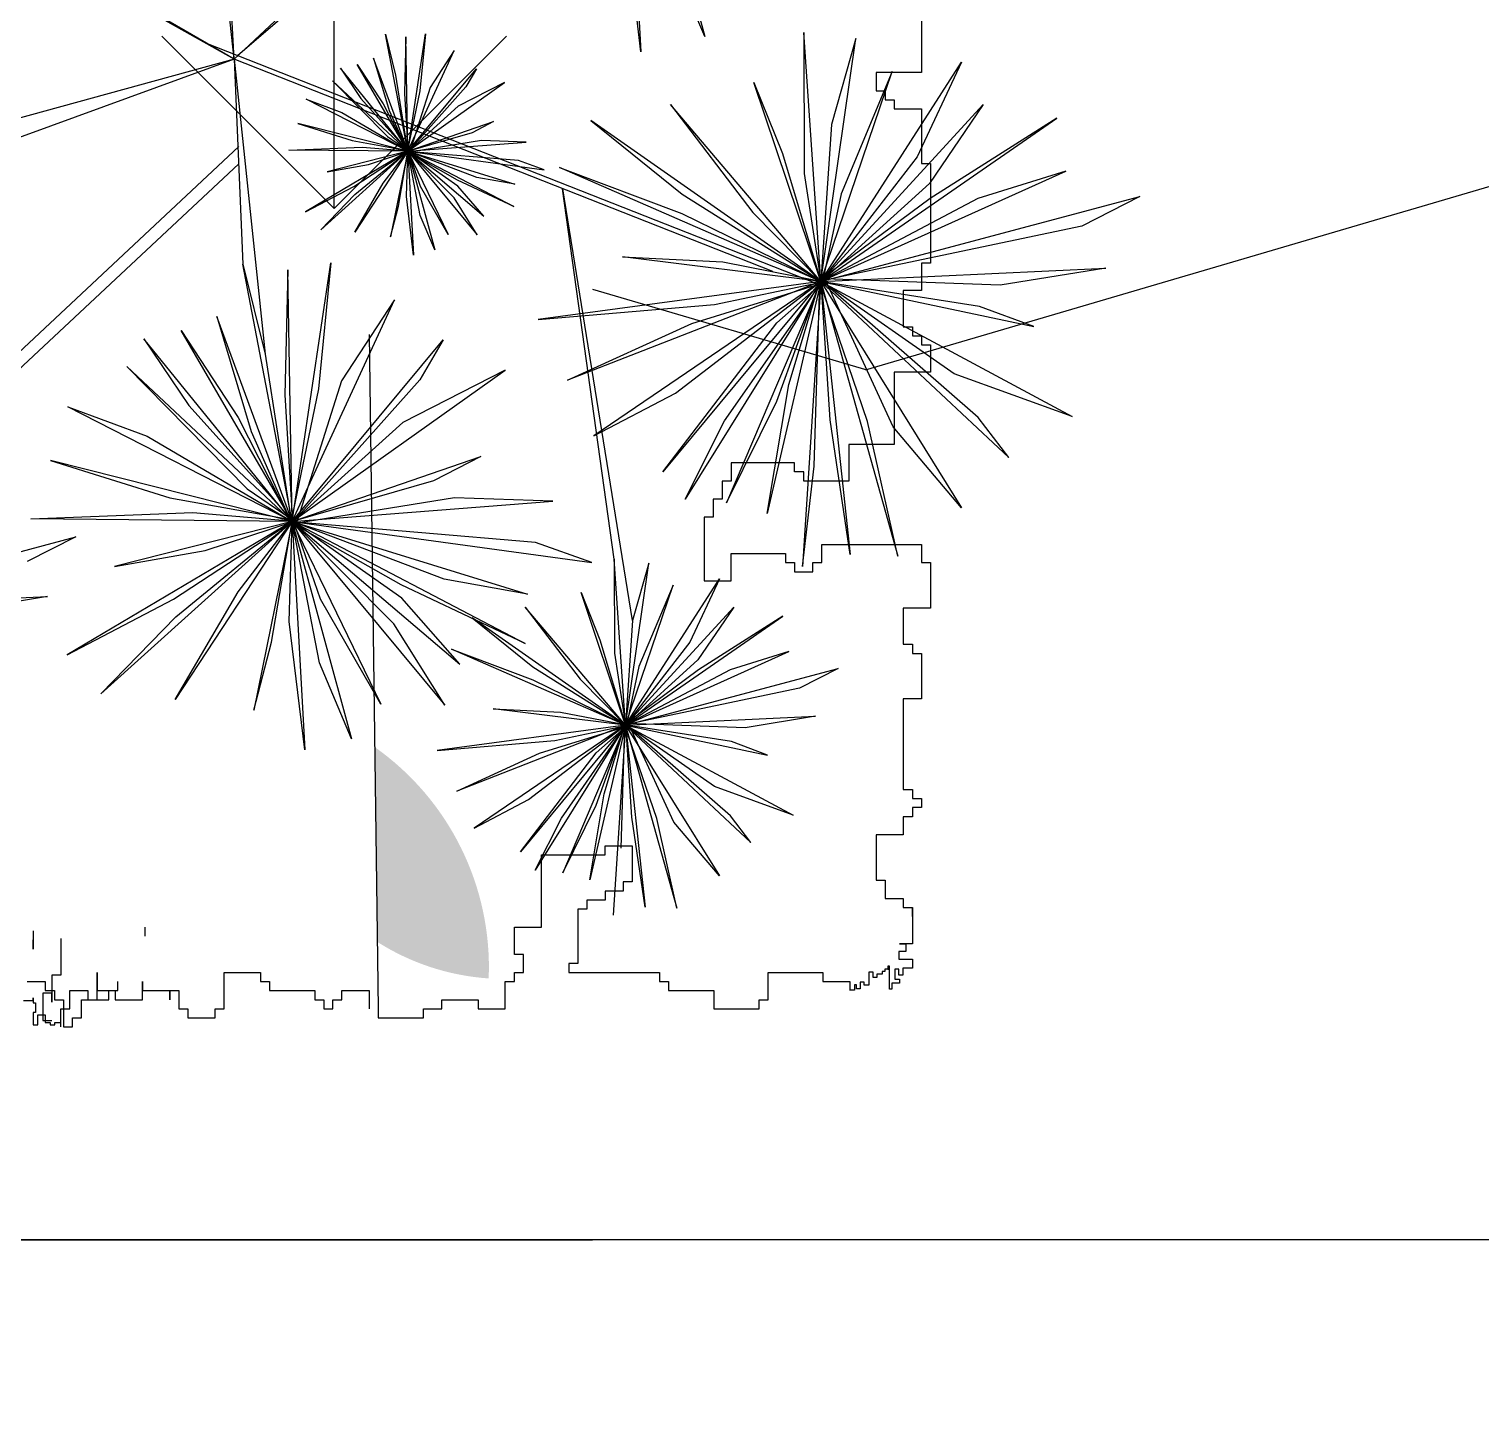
# Model space of a CAD drawing. Header units: inches. Extents: x 1559 to 2285, y -669 to 464.
# Drawn here: x 1864.03 to 1875.2, y 84.37 to 94.95 of the extents above; entities that cross this region are included whole.
import ezdxf

# ---------------------------------------------------------------- set-up
doc = ezdxf.new("R2010")
doc.units = ezdxf.units.IN
doc.header["$MEASUREMENT"] = 0

msp = doc.modelspace()

# ---------------------------------------------------------------- hatches: boundary and pattern name
at = {"true_color": 0x000000}
h = msp.add_hatch(dxfattribs=at)
h.set_pattern_fill('ANGLE', color=18, scale=150)
h.set_pattern_definition([(0, (-1655.024, -1843.915), (0, 41.25), [30, -11.25]), (90, (-1655.024, -1843.915), (-41.25, 3e-15), [30, -11.25])])
h.paths.add_polyline_path([(1933.363, -160.37), (2052.363, -160.37), (2052.363, -154.37), (1968.363, -154.37), (1968.363, -103.378), (1962.363, -103.378), (1962.363, -154.37), (1939.363, -154.37), (1939.363, -103.378), (1968.363, -103.378), (1968.363, -100.378), (1969.238, -100.378, 0.389983), (1933.363, -67.378), (1933.363, 63.63), (1927.363, 63.63), (1927.363, 8.63, -0.385643), (1866.659, 63.63), (1860.363, 63.63), (1860.363, 37.63), (1860.363, -32.37), (1718.363, -32.37), (1718.363, -52.298), (1680.363, -52.298), (1680.363, -85.37), (1678.363, -85.37), (1678.363, -149.37), (1680.363, -149.37), (1680.363, -221.801, -0.372825), (1716.363, -263.37), (1680.363, -263.37), (1680.363, -265.37), (1830.363, -265.37, 0.393426), (1869.363, -307.263), (1869.363, -265.37), (1881.363, -265.37), (1881.363, -307.263, 0.393426), (1920.363, -265.37), (1933.363, -265.37), (2052.363, -265.37), (2052.363, -262.37), (2022.363, -262.37, -0.365977), (2052.363, -226.873), (2052.363, -224.977), (2029.418, -224.977), (2029.418, -181.413), (1933.363, -181.413)])
h.paths.add_polyline_path([(1833.633, -234.037), (1826.669, -234.037), (1826.669, -262.072, -0.414224), (1824.938, -263.804), (1819.744, -263.804, -0.414203), (1818.013, -262.073), (1818.013, -262.073, -0.414214), (1816.282, -263.804), (1789.448, -263.804, -0.414212), (1787.717, -262.073, -0.414215), (1785.986, -263.804), (1759.152, -263.804, -0.414214), (1757.421, -262.073, -0.414214), (1755.69, -263.804), (1728.856, -263.804, -0.414214), (1727.125, -262.073), (1727.125, -262.073, -0.414214), (1725.394, -263.804), (1720.2, -263.804, -0.414214), (1718.469, -262.073), (1718.469, -234.037), (1712.249, -234.037), (1712.249, -216.304), (1683.047, -216.304, -0.414207), (1681.705, -214.962), (1681.705, -210.936, -0.41422), (1683.047, -209.594, -0.414207), (1681.705, -208.252), (1681.705, -186.191, -0.41422), (1683.047, -184.849, -0.414207), (1681.705, -183.506), (1681.705, -161.446, -0.414209), (1683.047, -160.104), (1683.047, -160.104, -0.414207), (1681.705, -158.761), (1681.705, -154.735, -0.41422), (1683.047, -153.393), (1712.249, -153.393), (1712.249, -144.027), (1833.633, -144.027)], flags=16)
h.paths.add_polyline_path([(1899.249, -134.659, -0.41422), (1900.591, -133.317), (1900.591, -133.317, -0.4142), (1899.249, -131.975), (1899.249, -109.914, -0.41422), (1900.591, -108.572), (1901.933, -108.572, -0.414214), (1900.591, -107.23), (1900.591, -103.204, -0.414214), (1901.933, -101.861), (1931.46, -101.861, -0.414207), (1932.802, -103.203), (1932.802, -107.23, -0.41422), (1931.46, -108.572, -0.414207), (1932.802, -109.914), (1932.802, -131.975, -0.41422), (1931.46, -133.317, -0.414207), (1932.802, -134.659), (1932.802, -156.72, -0.414209), (1931.46, -158.062), (1931.46, -158.062, -0.414207), (1932.802, -159.404), (1932.802, -163.43, -0.41422), (1931.46, -164.773), (1901.933, -164.773, -0.414214), (1900.591, -163.43), (1900.591, -159.404, -0.414214), (1901.933, -158.062), (1900.591, -158.062, -0.414218), (1899.249, -156.72)], flags=16)
h.paths.add_polyline_path([(1809.977, -167.683), (1809.977, -210.381), (1735.904, -210.381), (1735.904, -167.683)], flags=0)
h.paths.add_polyline_path([(1801.375, -176.285), (1801.375, -201.779), (1744.506, -201.779), (1744.506, -176.285)], flags=0)
h.paths.add_polyline_path([(1810.147, -125.419), (1805.978, -125.419), (1805.978, -126.253), (1795.557, -126.253), (1795.557, -125.419), (1791.389, -125.419), (1791.389, -122.918), (1795.557, -122.918), (1795.557, -121.251), (1791.389, -121.251), (1791.389, -102.493), (1786.479, -102.493), (1786.479, -121.251), (1782.31, -121.251), (1782.31, -122.918), (1786.479, -122.918), (1786.479, -125.419), (1782.31, -125.419), (1782.31, -126.253), (1771.889, -126.253), (1771.889, -125.419), (1767.629, -125.419), (1767.626, -122.918), (1771.889, -122.918), (1771.889, -121.251), (1767.626, -121.251), (1767.629, -102.493), (1762.373, -102.493), (1762.373, -121.251), (1758.205, -121.251), (1758.205, -122.918), (1762.373, -122.918), (1762.373, -125.419), (1758.205, -125.419), (1758.205, -126.253), (1747.784, -126.253), (1747.784, -125.419), (1743.615, -125.419), (1743.615, -122.918), (1747.784, -122.918), (1747.784, -121.251), (1743.615, -121.251), (1743.615, -102.493), (1740.027, -102.493), (1740.027, -93.114), (1721.269, -93.114), (1721.269, -88.945), (1719.602, -88.945), (1719.602, -93.114), (1717.101, -93.114), (1717.101, -88.945), (1716.267, -88.945), (1716.267, -78.524), (1717.101, -78.524), (1717.101, -74.356), (1719.602, -74.356), (1719.602, -78.524), (1721.269, -78.524), (1721.269, -74.356), (1740.027, -74.356), (1740.027, -64.977), (1743.615, -64.977), (1743.615, -46.219), (1747.784, -46.219), (1747.784, -44.551), (1743.615, -44.551), (1743.615, -42.05), (1747.784, -42.05), (1747.784, -41.217), (1758.205, -41.217), (1758.205, -42.05), (1762.373, -42.05), (1762.373, -44.551), (1758.205, -44.551), (1758.205, -46.219), (1762.373, -46.219), (1762.373, -64.977), (1767.626, -64.977), (1767.629, -46.219), (1771.889, -46.219), (1771.889, -44.551), (1767.626, -44.551), (1767.629, -42.05), (1771.889, -42.05), (1771.889, -41.217), (1782.31, -41.217), (1782.31, -42.05), (1786.479, -42.05), (1786.479, -44.551), (1782.31, -44.551), (1782.31, -46.219), (1786.479, -46.219), (1786.479, -64.977), (1791.389, -64.977), (1791.389, -46.219), (1795.557, -46.219), (1795.557, -44.551), (1791.389, -44.551), (1791.389, -42.05), (1795.557, -42.05), (1795.557, -41.217), (1805.978, -41.217), (1805.978, -42.05), (1810.147, -42.05), (1810.147, -44.551), (1805.978, -44.551), (1805.978, -46.219), (1810.147, -46.219), (1810.147, -64.977), (1815.059, -64.977), (1815.059, -74.356), (1833.817, -74.356), (1833.817, -78.524), (1835.484, -78.524), (1835.484, -74.356), (1837.985, -74.356), (1837.985, -78.524), (1838.819, -78.524), (1838.819, -88.945), (1837.985, -88.945), (1837.985, -93.114), (1835.484, -93.114), (1835.484, -88.945), (1833.817, -88.945), (1833.817, -93.114), (1815.059, -93.114), (1815.059, -102.493), (1810.147, -102.493), (1810.147, -121.251), (1805.978, -121.251), (1805.978, -122.918), (1810.147, -122.918)], flags=16)
h.paths.add_polyline_path([(1793.761, -183.899), (1793.761, -194.165), (1752.121, -194.165), (1752.121, -183.899)], flags=0)
h.paths.add_polyline_path([(1785.986, -220.524), (1759.152, -220.524, 0.414214), (1757.421, -222.255), (1757.421, -253.994, -0.414207), (1759.152, -252.262), (1785.986, -252.262, -0.41422), (1787.717, -253.994), (1787.717, -222.255, 0.414214)], flags=0)
h.paths.add_polyline_path([(1924.638, -250.438), (1944.12, -250.438), (1944.12, -264.099), (1924.638, -264.099)], flags=16)
h.paths.add_polyline_path([(1937.789, -256.722, -1), (1929.669, -256.722, -1)], flags=0)
h.paths.add_polyline_path([(1949.822, -238.007), (1978.915, -238.007), (1978.915, -264.44), (1949.822, -264.44)], flags=16)
h.paths.add_polyline_path([(1980.508, -242.243), (2017.354, -242.243), (2017.354, -264.44), (1980.508, -264.44)], flags=16)
h.paths.add_polyline_path([(1982.508, -244.243), (2015.354, -244.243), (2015.354, -262.44), (1982.508, -262.44)], flags=0)
h.paths.add_polyline_path([(1715.258, -186.191), (1715.258, -208.251, -0.41422), (1713.916, -209.594), (1688.416, -209.594), (1688.416, -184.849), (1713.916, -184.849, -0.414207)], flags=0)
h.paths.add_polyline_path([(2100.363, 63.63), (1997.363, 63.63), (1997.363, 65.63), (1946.363, 65.63), (1946.363, 63.63), (1939.363, 63.63), (1939.363, 60.423), (1960.845, 60.423), (1960.845, -61.839), (1939.363, -61.839), (1939.363, -67.882, -0.342502), (1969.238, -100.378), (1971.363, -100.378), (1971.363, -130.228, 0.356761), (1998.213, -103.37), (2058.363, -103.37), (2059.363, -103.37), (2059.363, -105.37), (2079.353, -105.37), (2099.363, -105.37), (2099.363, -103.37), (2100.363, -103.37), (2100.363, -93.707), (2073.27, -93.704), (2073.273, -66.056), (2064.857, -66.055), (2064.857, -79.93), (1970.779, -79.93), (1970.779, 21.404), (2064.857, 21.404), (2064.857, 8.594), (2073.282, 8.593), (2073.285, 36.241), (2100.363, 36.238)])
h.paths.add_polyline_path([(2093.766, 48.209, -1), (2079.505, 48.209, -1)], flags=16)
h.paths.add_polyline_path([(2100.363, -109.37), (2099.363, -109.37), (2099.363, -107.37), (2099.159, -107.37), (2059.363, -107.37), (2059.363, -109.37), (2058.363, -109.37), (2058.363, -115.37), (2056.363, -115.37), (2056.363, -148.37), (2058.363, -148.37), (2058.363, -226.37, 0.414214), (2022.363, -262.37), (2052.363, -262.37), (2058.363, -262.37), (2058.363, -265.37), (2059.363, -265.37), (2059.363, -267.37), (2099.363, -267.37), (2099.363, -265.37), (2100.363, -265.37)])
h.paths.add_polyline_path([(1872.363, -307.37, -0.414214), (1830.363, -265.37), (1830.363, -271.37), (1825.48, -271.37), (1825.48, -296.181), (1800.298, -296.181), (1800.298, -308.828), (1816.15, -308.828), (1816.15, -413.18), (1702.22, -413.18), (1702.22, -308.828), (1716.608, -308.828), (1716.608, -296.181), (1691.465, -296.181), (1691.465, -271.37), (1680.363, -271.37), (1680.363, -331.37), (1678.363, -331.37), (1678.363, -395.37), (1680.363, -395.37), (1680.363, -481.37), (1686.363, -481.37), (1686.363, -457.117), (1746.166, -457.117), (1746.166, -481.37), (1799.363, -481.37), (1799.363, -490.37), (1756.331, -490.37, 0.401277), (1799.363, -529.354), (1799.363, -567.37), (1801.363, -567.37), (1801.363, -569.37), (1834.363, -569.37), (1834.363, -567.37), (1836.363, -567.37), (1836.363, -481.37), (1836.387, -481.276), (1836.387, -343.639), (1872.363, -343.639)])
h.paths.add_polyline_path([(1779.114, -459.373), (1774.35, -475.802, -0.571429), (1749.881, -468.706), (1754.646, -452.277, -0.8), (1757.267, -453.038, -0.414214), (1758.62, -452.293), (1775.748, -457.26, -0.414221), (1776.493, -458.613, -0.8)], flags=16)
h.paths.add_polyline_path([(1771.947, -474.287, -0.533032), (1752.722, -468.712), (1753.259, -466.859, 0.533032), (1772.484, -472.434)], flags=0)
h.paths.add_polyline_path([(1793.469, -469.209, -1), (1781.673, -469.209, -1)], flags=16)
h.paths.add_polyline_path([(1789.919, -469.209, -1), (1785.223, -469.209, -1)], flags=0)
h.paths.add_polyline_path([(2100.363, -271.37), (2099.363, -271.37), (2099.363, -269.37), (2059.363, -269.37), (2059.363, -271.37), (2061.409, -271.37), (2061.409, -309.822), (1983.961, -309.822), (1983.961, -288.959), (1920.363, -288.959), (1920.363, -271.37), (1920.363, -270.37), (1920.064, -270.37, -0.359366), (1881.363, -307.263, -0.017874), (1878.363, -307.37), (1878.363, -312.774), (1900.909, -312.774), (1900.909, -343.639), (1914.338, -343.639), (1914.338, -481.37), (1914.363, -481.37), (1914.363, -567.37), (1916.363, -567.37), (1916.363, -569.37), (1943.363, -569.37), (1943.363, -567.37), (1945.363, -567.37), (1945.363, -550.37), (1945.363, -529.354, 0.401277), (1988.394, -490.37), (1945.363, -490.37), (1945.363, -481.37), (2100.363, -481.37)])
h.paths.add_polyline_path([(1946.05, -335.658), (2053.938, -335.658), (2053.938, -349.85), (2068.233, -349.85), (2068.233, -319.217), (2098.866, -319.217), (2098.866, -349.85), (2098.866, -441.75), (2098.866, -472.384), (2068.233, -472.384), (2068.233, -441.75), (2053.938, -441.75), (2053.938, -456.826), (1946.05, -456.826)], flags=16)
h.paths.add_polyline_path([(1949.05, -338.658), (2050.938, -338.658), (2050.938, -351.076), (2097.641, -351.076), (2097.641, -440.525), (2050.938, -440.525), (2050.938, -453.826), (1949.05, -453.826)], flags=0)
h.paths.add_polyline_path([(1977.559, -361.917), (2063.292, -361.917), (2063.292, -368.35), (1998.356, -368.35), (1998.356, -437.414, 0.08671), (2005.949, -440.43, -0.223855), (1977.87, -424.586), (1987.295, -420.601, 0.127777), (1991.923, -431.602), (1991.923, -368.35), (1977.559, -368.35)], flags=0)
h.paths.add_polyline_path([(1996.212, -364.061), (1996.212, -366.205), (1994.067, -366.205), (1994.067, -364.061)], flags=0)
edge = h.paths.add_edge_path(flags=0)
edge.add_ellipse((2084.225, -335.682), major_axis=(-8.275, 0), ratio=0.975448, start_angle=270, end_angle=360, ccw=False)
edge.add_ellipse((2084.225, -335.682), major_axis=(-8.275, 0), ratio=0.975448, start_angle=180, end_angle=270, ccw=False)
edge.add_ellipse((2084.225, -335.682), major_axis=(-8.275, 0), ratio=0.975448, start_angle=90, end_angle=180, ccw=False)
edge.add_ellipse((2084.225, -335.682), major_axis=(-8.275, 0), ratio=0.975448, start_angle=0, end_angle=90, ccw=False)
h.paths.add_polyline_path([(2074.02, -292.258, -1), (2094.122, -292.258, -1)], flags=16)
h.paths.add_polyline_path([(2082.458, -361.703), (2091.142, -361.703, -0.414214), (2096.044, -366.605), (2096.044, -386.043, -0.414214), (2091.142, -390.944), (2082.458, -390.944, -0.414214), (2077.557, -386.043), (2077.557, -366.605, -0.414214)], flags=0)
h.paths.add_polyline_path([(2076.02, -292.258, -1), (2092.122, -292.258, -1)], flags=0)
h.paths.add_polyline_path([(2082.458, -362.929), (2091.142, -362.929, -0.414214), (2094.818, -366.605), (2094.818, -386.043, -0.414211), (2091.142, -389.719), (2082.458, -389.719, -0.414214), (2078.782, -386.043), (2078.782, -366.605, -0.414216)], flags=0)
h.paths.add_polyline_path([(2082.458, -406.532), (2091.142, -406.532, -0.414214), (2096.044, -411.433), (2096.044, -430.871, -0.414214), (2091.142, -435.772), (2082.458, -435.772, -0.414214), (2077.557, -430.871), (2077.557, -411.433, -0.414214)], flags=0)
h.paths.add_polyline_path([(2082.458, -407.757), (2091.142, -407.757, -0.414216), (2094.818, -411.433), (2094.818, -430.871, -0.414214), (2091.142, -434.547), (2082.458, -434.547, -0.414211), (2078.782, -430.871), (2078.782, -411.433, -0.414214)], flags=0)
edge = h.paths.add_edge_path(flags=0)
edge.add_ellipse((2084.225, -455.918), major_axis=(8.275, 0), ratio=0.975448, start_angle=90, end_angle=180, ccw=False)
edge.add_ellipse((2084.225, -455.918), major_axis=(8.275, 0), ratio=0.975448, start_angle=0, end_angle=90, ccw=False)
edge.add_ellipse((2084.225, -455.918), major_axis=(8.275, 0), ratio=0.975448, start_angle=270, end_angle=360, ccw=False)
edge.add_ellipse((2084.225, -455.918), major_axis=(8.275, 0), ratio=0.975448, start_angle=180, end_angle=270, ccw=False)
h.paths.add_polyline_path([(2058.363, 249.63), (2052.363, 249.63), (2052.363, 210.624, -0.393468), (2010.47, 249.63), (2004.363, 249.63), (2004.363, 111.63), (1998.363, 111.63, -0.414214), (2040.363, 69.63), (2040.363, 93.63), (2058.363, 93.63)])
at = {"true_color": 0x136734}
h = msp.add_hatch(dxfattribs=at)
h.set_pattern_fill('GRASS', color=116, scale=10)
h.set_pattern_definition([(90, (-1655.024, -1843.915), (-7.071068, 7.071068), [1.875, -12.267136]), (45, (-1655.024, -1843.915), (-7.071068, 7.071068), [1.875, -8.125]), (135, (-1655.024, -1843.915), (-7.071068, -7.071068), [1.875, -8.125])])
h.paths.add_polyline_path([(1868.363, 249.63), (1746.363, 249.63), (1746.363, 243.63), (1746.363, 240.63), (1746.363, 201.63), (1746.363, 195.63), (1755.451, 195.63), (1755.451, 193.63), (1819.451, 193.63), (1819.451, 195.63), (1860.363, 195.63), (1860.363, 186.63), (1868.363, 186.63)])
h.paths.add_polyline_path([(1868.363, 147.63), (1860.363, 147.63), (1860.363, 85.63), (1868.363, 85.63)])
h.paths.add_polyline_path([(1998.363, 249.63), (1992.363, 249.63), (1933.363, 249.63), (1933.363, 85.63), (1933.363, 69.63), (1946.363, 69.63), (1946.363, 67.63), (1997.363, 67.63), (1997.363, 69.63), (1998.363, 69.63), (1998.363, 111.63)])
at = {"true_color": 0x636466}
h = msp.add_hatch(dxfattribs=at)
h.set_pattern_fill('GRAVEL', color=251, scale=75)
h.set_pattern_definition([(228.01279, (-1601.024, -1768.915), (-600, -675), [10.0902, -998.9316]), (184.96974, (-1607.774, -1776.4148), (900, 75), [17.3151, -1714.1944]), (132.51045, (-1625.024, -1777.915), (750, -825), [12.2091, -1208.7024]), (267.27369, (-1654.274, -1796.6648), (75, 1500), [15.76785, -1561.0169]), (292.83365, (-1655.024, -1812.4148), (-375, 900), [15.4616, -1530.703]), (357.27369, (-1649.024, -1826.6648), (-1500, 75), [15.76785, -1561.0169]), (37.69424, (-1633.274, -1827.4148), (-975, -750), [20.8522, -2064.3636]), (72.25533, (-1616.774, -1814.6648), (525, 1650), [19.6866, -1948.9741]), (121.42957, (-1610.774, -1795.9148), (-600, 975), [15.82125, -1566.3055]), (175.23636, (-1619.024, -1782.415), (825, -75), [18.0624, -885.0572]), (222.39744, (-1637.0241, -1780.9148), (-900, -825), [23.3586, -2312.5031]), (138.81407, (-1580.024, -1797.415), (-525, 450), [7.9726, -789.2884]), (171.46923, (-1586.024, -1792.1648), (975, -150), [15.1678, -1501.6134]), (225, (-1601.024, -1789.915), (-8e-15, -75), [10.6066, -95.4594]), (203.1986, (-1606.274, -1780.915), (375, 150), [5.7119, -565.4711]), (291.8014, (-1611.524, -1783.165), (-75, 225), [8.0777, -395.8096]), (30.96376, (-1608.524, -1790.665), (225, 150), [13.1197, -424.2017]), (161.56505, (-1597.274, -1783.915), (150, -75), [9.4868, -227.684]), (16.38954, (-1655.024, -1783.165), (750, 225), [13.29, -1315.7134]), (70.34618, (-1642.274, -1779.415), (-300, -825), [11.1496, -1103.8056]), (293.1986, (-1597.274, -1768.915), (-150, 375), [11.4236, -559.7594]), (343.61046, (-1592.774, -1779.415), (-750, 225), [13.29, -1315.7134]), (339.44395, (-1655.024, -1829.665), (-375, 150), [12.816, -627.9843]), (294.77514, (-1643.024, -1834.165), (-375, 825), [10.7384, -1063.0982]), (66.8014, (-1596.524, -1843.915), (150, 375), [11.4236, -559.7594]), (17.35402, (-1592.024, -1833.415), (-975, -300), [12.5723, -1244.6568]), (69.44395, (-1633.274, -1843.915), (-150, -375), [6.408, -634.3923]), (101.30993, (-1601.024, -1843.915), (-75, 300), [3.8243, -378.6022]), (165.96376, (-1601.774, -1840.165), (225, -75), [15.4616, -293.7713]), (186.00901, (-1616.774, -1836.4148), (750, 75), [14.3287, -1418.5442]), (303.69007, (-1608.524, -1797.415), (-75, 150), [10.8166, -259.5997]), (353.15723, (-1602.524, -1806.4148), (1275, -150), [18.88455, -1869.5672]), (60.9454, (-1583.774, -1808.665), (-300, -525), [7.7217, -764.4506]), (90, (-1580.024, -1801.915), (-75, 75), [4.5, -70.5]), (120.25644, (-1618.274, -1834.165), (300, -525), [10.4193, -1031.514]), (48.01279, (-1623.524, -1825.165), (600, 675), [20.1804, -988.8414]), (0, (-1610.024, -1810.165), (75, 75), [19.5, -55.5]), (325.30485, (-1590.524, -1810.165), (750, -525), [11.8585, -1173.9956]), (254.0546, (-1580.774, -1816.915), (-75, -300), [10.9201, -535.0881]), (207.645975, (-1583.774, -1827.4148), (-1425, -750), [17.7799, -1760.2106]), (175.42608, (-1599.524, -1835.6648), (-975, 75), [18.8099, -1862.1805])])
h.paths.add_polyline_path([(1933.363, 249.63), (1885.438, 249.63), (1882.363, 249.63), (1868.363, 249.63), (1868.363, 186.63), (1876.363, 186.63), (1876.363, 147.63), (1868.363, 147.63), (1868.363, 85.63), (1933.363, 85.63)])
at = {"true_color": 0xa953a0}
h = msp.add_hatch(color=215, dxfattribs=at)
h.dxf.hatch_style = 1
h.paths.add_polyline_path([(1866.687, 89.421), (1866.707, 87.922, 0.125319), (1867.564, 87.641, 0.255113)])

# ---------------------------------------------------------------- linework, layer by layer
at = {"color": 14, "true_color": 0xa30000}
for p, q in [((1865.604, 94.714), (1865.409, 98.504)), ((1865.604, 94.714), (1865.29, 97.667)), ((1868.604, 97.167), (1869.227, 94.889)), ((1868.604, 97.167), (1868.736, 94.771)), ((1867.981, 96.761), (1865.632, 94.74)), ((1867.357, 96.354), (1865.604, 94.714)), ((1865.604, 94.714), (1863.061, 96.143)), ((1868.736, 94.771), (1868.573, 96.119)), ((1865.604, 94.714), (1863.876, 95.717)), ((1869.227, 94.889), (1868.892, 95.684)), ((1866.77, 94.905), (1866.847, 94.591)), ((1866.942, 94.005), (1866.77, 94.905)), ((1866.927, 94.885), (1866.916, 94.449)), ((1866.942, 94.005), (1866.927, 94.885)), ((1866.942, 94.005), (1867.077, 94.91)), ((1867.077, 94.91), (1867.034, 94.469)), ((1869.989, 94.919), (1869.993, 93.833)), ((1870.121, 93.004), (1869.989, 94.919)), ((1870.084, 92.989), (1865.388, 94.836)), ((1866.942, 94.005), (1867.299, 94.781)), ((1867.299, 94.781), (1867.114, 94.497)), ((1870.121, 93.004), (1870.39, 94.874)), ((1870.39, 94.874), (1870.203, 94.21)), ((1865.604, 94.714), (1862.714, 93.662)), ((1865.604, 94.714), (1863.207, 94.055)), ((1865.604, 94.714), (1865.843, 92.444)), ((1865.604, 94.714), (1865.673, 93.136)), ((1869.75, 93.079), (1865.604, 94.714)), ((1866.553, 94.673), (1866.753, 94.369)), ((1866.942, 94.005), (1866.553, 94.673)), ((1866.678, 94.722), (1866.798, 94.32)), ((1866.942, 94.005), (1866.678, 94.722)), ((1870.121, 93.004), (1871.204, 94.691)), ((1871.204, 94.691), (1870.863, 93.962)), ((1866.363, 94.548), (1866.784, 94.12)), ((1866.942, 94.005), (1866.363, 94.548)), ((1866.423, 94.644), (1866.58, 94.41)), ((1866.942, 94.005), (1866.423, 94.644)), ((1866.847, 94.591), (1866.938, 94.008)), ((1866.942, 94.005), (1867.47, 94.64)), ((1867.47, 94.64), (1867.388, 94.5)), ((1870.121, 93.004), (1870.67, 94.618)), ((1870.67, 94.618), (1870.276, 93.679)), ((1866.916, 94.449), (1866.941, 94.023)), ((1867.034, 94.469), (1866.937, 94.002)), ((1866.942, 94.005), (1867.687, 94.535)), ((1867.114, 94.497), (1866.954, 93.993)), ((1867.388, 94.5), (1866.955, 94.014)), ((1867.687, 94.535), (1867.329, 94.352)), ((1869.606, 94.534), (1869.825, 93.987)), ((1870.121, 93.004), (1869.606, 94.534)), ((1866.158, 94.406), (1866.434, 94.303)), ((1866.942, 94.005), (1866.158, 94.406)), ((1866.58, 94.41), (1866.939, 94.012)), ((1866.753, 94.369), (1866.933, 94.016)), ((1866.798, 94.32), (1866.938, 94.005)), ((1867.329, 94.352), (1866.946, 94.007)), ((1868.963, 94.366), (1869.597, 93.534)), ((1870.121, 93.004), (1868.963, 94.366)), ((1870.121, 93.004), (1871.371, 94.364)), ((1871.371, 94.364), (1870.956, 93.757)), ((1866.096, 94.219), (1866.514, 94.088)), ((1866.942, 94.005), (1866.096, 94.219)), ((1866.434, 94.303), (1866.942, 94.005)), ((1866.942, 94.005), (1867.601, 94.233)), ((1867.601, 94.233), (1867.436, 94.147)), ((1868.349, 94.241), (1869.052, 93.675)), ((1870.121, 93.004), (1868.349, 94.241)), ((1870.121, 93.004), (1871.937, 94.261)), ((1870.203, 94.21), (1870.121, 93.004)), ((1871.937, 94.261), (1870.963, 93.643)), ((1866.784, 94.12), (1866.935, 94.017)), ((1867.436, 94.147), (1866.946, 94.007)), ((1865.642, 94.043), (1862.569, 91.167)), ((1866.027, 94.014), (1866.594, 94.036)), ((1866.942, 94.005), (1866.027, 94.014)), ((1866.942, 94.005), (1866.155, 93.539)), ((1866.942, 94.005), (1866.273, 93.402)), ((1866.942, 94.005), (1866.32, 93.848)), ((1866.514, 94.088), (1866.937, 94.012)), ((1866.526, 93.734), (1866.942, 94.005)), ((1866.942, 94.005), (1866.533, 93.382)), ((1866.534, 93.673), (1866.942, 94.005)), ((1866.594, 94.036), (1866.936, 94.008)), ((1866.638, 93.904), (1866.947, 94.006)), ((1866.752, 93.759), (1866.942, 94.005)), ((1866.942, 94.005), (1866.808, 93.346)), ((1866.87, 93.583), (1866.942, 94.005)), ((1866.931, 93.656), (1866.942, 94.005)), ((1866.942, 94.005), (1867.853, 94.076)), ((1867.474, 93.804), (1866.942, 94.005)), ((1867.298, 93.647), (1866.942, 94.005)), ((1867.037, 93.511), (1866.942, 94.005)), ((1866.942, 94.005), (1867.476, 93.363)), ((1866.942, 94.005), (1867.765, 93.751)), ((1866.942, 94.005), (1867.149, 93.246)), ((1866.942, 94.005), (1867.757, 93.579)), ((1866.942, 94.005), (1867.528, 93.507)), ((1866.942, 94.005), (1866.986, 93.207)), ((1866.942, 94.005), (1867.252, 93.366)), ((1866.942, 94.005), (1867.99, 93.862)), ((1867.04, 93.734), (1866.946, 94.007)), ((1867.326, 93.737), (1866.947, 94.003)), ((1867.323, 93.784), (1866.95, 93.995)), ((1867.51, 94.089), (1866.954, 93.999)), ((1867.793, 93.933), (1866.97, 94.001)), ((1867.853, 94.076), (1867.51, 94.089)), ((1869.825, 93.987), (1870.121, 93.004)), ((1865.642, 93.908), (1862.506, 90.979)), ((1866.32, 93.848), (1866.638, 93.904)), ((1867.99, 93.862), (1867.793, 93.933)), ((1868.109, 93.88), (1869.05, 93.526)), ((1870.121, 93.004), (1868.109, 93.88)), ((1870.863, 93.962), (1870.121, 93.004)), ((1866.533, 93.382), (1866.752, 93.759)), ((1867.757, 93.579), (1867.323, 93.784)), ((1867.765, 93.751), (1867.474, 93.804)), ((1869.993, 93.833), (1870.121, 93.004)), ((1870.121, 93.004), (1872.006, 93.853)), ((1872.006, 93.853), (1871.329, 93.641)), ((1866.155, 93.539), (1866.526, 93.734)), ((1866.273, 93.402), (1866.534, 93.673)), ((1866.986, 93.207), (1866.931, 93.656)), ((1867.252, 93.366), (1867.04, 93.734)), ((1867.476, 93.363), (1867.298, 93.647)), ((1867.528, 93.507), (1867.326, 93.737)), ((1868.53, 90.867), (1868.132, 93.717)), ((1868.672, 90.395), (1868.136, 93.716)), ((1869.052, 93.675), (1870.121, 93.004)), ((1870.121, 93.004), (1872.577, 93.656)), ((1870.276, 93.679), (1870.133, 93.001)), ((1870.956, 93.757), (1870.134, 93.01)), ((1872.577, 93.656), (1872.129, 93.43)), ((1866.808, 93.346), (1866.87, 93.583)), ((1871.329, 93.641), (1870.121, 93.004)), ((1870.963, 93.643), (1870.139, 93.031)), ((1867.149, 93.246), (1867.037, 93.511)), ((1869.05, 93.526), (1870.121, 93.004)), ((1869.597, 93.534), (1870.121, 93.004)), ((1872.129, 93.43), (1870.187, 93.021)), ((1865.673, 93.136), (1865.843, 92.444)), ((1866.051, 91.156), (1865.673, 93.136)), ((1866.019, 93.092), (1865.995, 92.132)), ((1866.051, 91.156), (1866.019, 93.092)), ((1866.051, 91.156), (1866.349, 93.146)), ((1866.349, 93.146), (1866.255, 92.177)), ((1868.593, 93.193), (1869.367, 93.154)), ((1870.121, 93.004), (1868.593, 93.193)), ((1869.367, 93.154), (1870.133, 93.004)), ((1870.121, 93.004), (1872.314, 93.105)), ((1872.314, 93.105), (1871.5, 92.974)), ((1870.121, 93.004), (1867.946, 92.711)), ((1870.121, 93.004), (1868.171, 92.243)), ((1870.121, 93.004), (1868.373, 91.815)), ((1870.121, 93.004), (1868.905, 91.54)), ((1869.001, 92.144), (1870.121, 93.004)), ((1870.121, 93.004), (1869.076, 91.329)), ((1869.128, 92.679), (1870.112, 92.986)), ((1869.302, 92.826), (1870.109, 92.995)), ((1869.38, 91.931), (1870.117, 92.986)), ((1870.121, 93.004), (1869.394, 91.299)), ((1870.121, 93.004), (1869.707, 91.218)), ((1869.874, 92.21), (1870.112, 93.003)), ((1870.121, 93.004), (1869.979, 90.81)), ((1870.069, 91.582), (1870.114, 92.995)), ((1870.479, 91.926), (1870.11, 93.009)), ((1870.121, 93.004), (1870.347, 90.903)), ((1870.121, 93.004), (1872.055, 91.964)), ((1870.121, 93.004), (1871.204, 91.263)), ((1870.121, 93.004), (1870.712, 90.89)), ((1870.121, 93.004), (1871.567, 91.648)), ((1870.121, 93.004), (1871.76, 92.657)), ((1871.146, 92.294), (1870.133, 93.001)), ((1871.342, 92.812), (1870.133, 93.001)), ((1870.678, 91.884), (1870.147, 93.037)), ((1871.5, 92.974), (1870.149, 93.023)), ((1871.331, 91.957), (1870.155, 92.986)), ((1869.781, 92.082), (1870.104, 92.975)), ((1869.781, 92.685), (1870.109, 92.974)), ((1870.192, 91.94), (1870.126, 92.961)), ((1866.051, 91.156), (1866.839, 92.862)), ((1866.839, 92.862), (1866.43, 92.238)), ((1867.946, 92.711), (1869.302, 92.826)), ((1871.76, 92.657), (1871.342, 92.812)), ((1865.472, 92.733), (1865.736, 91.85)), ((1866.051, 91.156), (1865.472, 92.733)), ((1868.171, 92.243), (1869.128, 92.679)), ((1868.905, 91.54), (1869.781, 92.685)), ((1864.911, 92.561), (1865.255, 92.048)), ((1866.051, 91.156), (1864.911, 92.561)), ((1865.197, 92.625), (1865.637, 91.956)), ((1866.051, 91.156), (1865.197, 92.625)), ((1866.051, 91.156), (1867.213, 92.554)), ((1867.213, 92.554), (1867.033, 92.246)), ((1865.843, 92.444), (1866.044, 91.163)), ((1864.779, 92.35), (1865.706, 91.408)), ((1866.051, 91.156), (1864.779, 92.35)), ((1866.051, 91.156), (1867.692, 92.321)), ((1867.692, 92.321), (1866.903, 91.918)), ((1866.43, 92.238), (1866.079, 91.129)), ((1867.033, 92.246), (1866.08, 91.177)), ((1869.707, 91.218), (1869.874, 92.21)), ((1872.055, 91.964), (1871.146, 92.294)), ((1865.995, 92.132), (1866.051, 91.196)), ((1866.255, 92.177), (1866.041, 91.15)), ((1868.373, 91.815), (1869.001, 92.144)), ((1864.326, 92.039), (1864.935, 91.812)), ((1866.051, 91.156), (1864.326, 92.039)), ((1865.255, 92.048), (1866.046, 91.172)), ((1869.394, 91.299), (1869.781, 92.082)), ((1865.637, 91.956), (1866.032, 91.18)), ((1866.903, 91.918), (1866.061, 91.16)), ((1869.076, 91.329), (1869.38, 91.931)), ((1870.347, 90.903), (1870.192, 91.94)), ((1870.712, 90.89), (1870.479, 91.926)), ((1871.204, 91.263), (1870.678, 91.884)), ((1871.567, 91.648), (1871.331, 91.957)), ((1864.935, 91.812), (1866.051, 91.156)), ((1865.736, 91.85), (1866.042, 91.156)), ((1866.051, 91.156), (1867.503, 91.657)), ((1867.503, 91.657), (1867.14, 91.469)), ((1864.191, 91.627), (1865.111, 91.339)), ((1866.051, 91.156), (1864.191, 91.627)), ((1869.979, 90.81), (1870.069, 91.582)), ((1867.14, 91.469), (1866.061, 91.16)), ((1865.111, 91.339), (1866.041, 91.172)), ((1865.706, 91.408), (1866.036, 91.182)), ((1866.051, 91.156), (1868.057, 91.312)), ((1867.302, 91.34), (1866.078, 91.142)), ((1868.057, 91.312), (1867.302, 91.34)), ((1864.04, 91.176), (1865.286, 91.225)), ((1865.286, 91.225), (1866.039, 91.163)), ((1866.051, 91.156), (1864.04, 91.176)), ((1866.051, 91.156), (1864.32, 90.131)), ((1866.051, 91.156), (1864.58, 89.83)), ((1866.051, 91.156), (1864.683, 90.811)), ((1865.137, 90.56), (1866.051, 91.156)), ((1866.051, 91.156), (1865.152, 89.786)), ((1865.155, 90.424), (1866.051, 91.156)), ((1865.383, 90.934), (1866.062, 91.157)), ((1865.635, 90.615), (1866.051, 91.156)), ((1866.051, 91.156), (1865.756, 89.706)), ((1865.893, 90.228), (1866.051, 91.156)), ((1866.029, 90.388), (1866.051, 91.156)), ((1867.222, 90.713), (1866.051, 91.156)), ((1866.835, 90.369), (1866.051, 91.156)), ((1866.262, 90.068), (1866.051, 91.156)), ((1866.051, 91.156), (1867.227, 89.744)), ((1866.051, 91.156), (1867.862, 90.597)), ((1866.051, 91.156), (1866.508, 89.485)), ((1866.051, 91.156), (1867.846, 90.218)), ((1866.051, 91.156), (1867.342, 90.06)), ((1866.051, 91.156), (1866.148, 89.399)), ((1866.051, 91.156), (1866.733, 89.75)), ((1866.051, 91.156), (1868.359, 90.841)), ((1866.269, 90.56), (1866.061, 91.16)), ((1866.896, 90.566), (1866.064, 91.152)), ((1866.89, 90.67), (1866.07, 91.133)), ((1867.925, 90.996), (1866.114, 91.148)), ((1862.34, 90.494), (1864.387, 91.038)), ((1864.387, 91.038), (1864.013, 90.849)), ((1868.359, 90.841), (1867.925, 90.996)), ((1864.683, 90.811), (1865.383, 90.934)), ((1868.53, 90.867), (1868.532, 90.143)), ((1868.618, 89.59), (1868.53, 90.867)), ((1868.618, 89.59), (1868.797, 90.837)), ((1868.797, 90.837), (1868.672, 90.395)), ((1867.846, 90.218), (1866.89, 90.67)), ((1867.862, 90.597), (1867.222, 90.713)), ((1868.618, 89.59), (1869.34, 90.715)), ((1868.618, 89.59), (1868.984, 90.666)), ((1868.984, 90.666), (1868.721, 90.04)), ((1869.34, 90.715), (1869.112, 90.229)), ((1862.34, 90.494), (1864.168, 90.579)), ((1864.168, 90.579), (1863.489, 90.469)), ((1864.32, 90.131), (1865.137, 90.56)), ((1865.152, 89.786), (1865.635, 90.615)), ((1866.733, 89.75), (1866.269, 90.56)), ((1867.342, 90.06), (1866.896, 90.566)), ((1868.275, 90.61), (1868.42, 90.246)), ((1868.618, 89.59), (1868.275, 90.61)), ((1864.58, 89.83), (1865.155, 90.424)), ((1867.437, 90.415), (1867.905, 90.038)), ((1868.618, 89.59), (1867.437, 90.415)), ((1867.846, 90.498), (1868.269, 89.943)), ((1868.618, 89.59), (1867.846, 90.498)), ((1868.618, 89.59), (1869.451, 90.497)), ((1868.618, 89.59), (1869.829, 90.429)), ((1869.451, 90.497), (1869.175, 90.092)), ((1869.829, 90.429), (1869.18, 90.016)), ((1866.148, 89.399), (1866.029, 90.388)), ((1867.227, 89.744), (1866.835, 90.369)), ((1868.672, 90.395), (1868.618, 89.59)), ((1865.756, 89.706), (1865.893, 90.228)), ((1868.42, 90.246), (1868.618, 89.59)), ((1869.112, 90.229), (1868.618, 89.59)), ((1867.277, 90.174), (1867.904, 89.939)), ((1868.618, 89.59), (1867.277, 90.174)), ((1868.532, 90.143), (1868.618, 89.59)), ((1868.618, 89.59), (1869.875, 90.156)), ((1869.175, 90.092), (1868.627, 89.594)), ((1869.875, 90.156), (1869.423, 90.015)), ((1866.508, 89.485), (1866.262, 90.068)), ((1867.905, 90.038), (1868.618, 89.59)), ((1868.618, 89.59), (1870.255, 90.025)), ((1869.423, 90.015), (1868.618, 89.59)), ((1868.721, 90.04), (1868.626, 89.589)), ((1869.18, 90.016), (1868.63, 89.608)), ((1870.255, 90.025), (1869.956, 89.874)), ((1867.904, 89.939), (1868.618, 89.59)), ((1868.269, 89.943), (1868.618, 89.59)), ((1869.956, 89.874), (1868.662, 89.602)), ((1867.599, 89.716), (1868.116, 89.69)), ((1868.618, 89.59), (1867.599, 89.716)), ((1868.116, 89.69), (1868.626, 89.591)), ((1868.618, 89.59), (1870.08, 89.658)), ((1870.08, 89.658), (1869.537, 89.57)), ((1868.618, 89.59), (1867.168, 89.395)), ((1868.618, 89.59), (1867.318, 89.083)), ((1868.618, 89.59), (1867.453, 88.798)), ((1868.618, 89.59), (1867.808, 88.615)), ((1867.871, 89.017), (1868.618, 89.59)), ((1868.618, 89.59), (1867.921, 88.474)), ((1867.956, 89.374), (1868.612, 89.578)), ((1868.072, 89.472), (1868.61, 89.584)), ((1868.124, 88.875), (1868.615, 89.579)), ((1868.618, 89.59), (1868.134, 88.454)), ((1868.618, 89.59), (1868.342, 88.4)), ((1868.391, 88.975), (1868.606, 89.571)), ((1868.391, 89.378), (1868.61, 89.57)), ((1868.453, 89.061), (1868.612, 89.589)), ((1868.618, 89.59), (1868.523, 88.128)), ((1868.584, 88.642), (1868.613, 89.585)), ((1868.857, 88.872), (1868.61, 89.594)), ((1868.618, 89.59), (1868.769, 88.19)), ((1868.618, 89.59), (1869.907, 88.897)), ((1868.618, 89.59), (1869.34, 88.43)), ((1868.618, 89.59), (1869.012, 88.181)), ((1868.618, 89.59), (1869.582, 88.686)), ((1868.618, 89.59), (1869.711, 89.359)), ((1868.666, 88.881), (1868.621, 89.562)), ((1869.301, 89.117), (1868.626, 89.589)), ((1869.432, 89.463), (1868.626, 89.589)), ((1868.989, 88.843), (1868.635, 89.613)), ((1869.537, 89.57), (1868.636, 89.603)), ((1869.425, 88.892), (1868.641, 89.578)), ((1867.168, 89.395), (1868.072, 89.472)), ((1869.711, 89.359), (1869.432, 89.463)), ((1867.318, 89.083), (1867.956, 89.374)), ((1867.808, 88.615), (1868.391, 89.378)), ((1869.907, 88.897), (1869.301, 89.117)), ((1867.453, 88.798), (1867.871, 89.017)), ((1868.134, 88.454), (1868.391, 88.975)), ((1868.342, 88.4), (1868.453, 89.061)), ((1867.921, 88.474), (1868.124, 88.875)), ((1868.769, 88.19), (1868.666, 88.881)), ((1869.012, 88.181), (1868.857, 88.872)), ((1869.34, 88.43), (1868.989, 88.843)), ((1869.582, 88.686), (1869.425, 88.892))]:
    msp.add_line(p, q, dxfattribs=at)
at = {"color": 84, "linetype": 'Continuous'}
for p, q in [((1870.895, 95.238), (1870.895, 94.61)), ((1870.546, 94.61), (1870.546, 94.47)), ((1870.895, 94.61), (1870.546, 94.61)), ((1870.546, 94.47), (1870.616, 94.47)), ((1870.616, 94.47), (1870.616, 94.401)), ((1870.616, 94.401), (1870.686, 94.401)), ((1870.686, 94.401), (1870.686, 94.331)), ((1870.686, 94.331), (1870.895, 94.331)), ((1870.895, 94.331), (1870.895, 93.912)), ((1870.895, 93.912), (1870.964, 93.912)), ((1870.964, 93.912), (1870.964, 93.144)), ((1870.895, 93.144), (1870.895, 92.935)), ((1870.964, 93.144), (1870.895, 93.144)), ((1870.755, 92.935), (1870.755, 92.655)), ((1870.895, 92.935), (1870.755, 92.935)), ((1870.755, 92.655), (1870.825, 92.655)), ((1870.825, 92.655), (1870.825, 92.585)), ((1866.645, 92.595), (1866.714, 87.407)), ((1870.825, 92.585), (1870.895, 92.585)), ((1870.895, 92.585), (1870.895, 92.516)), ((1870.895, 92.516), (1870.964, 92.516)), ((1870.964, 92.516), (1870.964, 92.306)), ((1870.686, 92.306), (1870.686, 91.748)), ((1870.964, 92.306), (1870.686, 92.306)), ((1870.337, 91.748), (1870.337, 91.468)), ((1870.686, 91.748), (1870.337, 91.748)), ((1869.431, 91.608), (1869.431, 91.468)), ((1869.919, 91.608), (1869.431, 91.608)), ((1869.919, 91.538), (1869.919, 91.608)), ((1869.989, 91.538), (1869.919, 91.538)), ((1869.989, 91.468), (1869.989, 91.538)), ((1869.361, 91.468), (1869.361, 91.329)), ((1869.431, 91.468), (1869.361, 91.468)), ((1870.337, 91.468), (1869.989, 91.468)), ((1869.292, 91.329), (1869.292, 91.189)), ((1869.361, 91.329), (1869.292, 91.329)), ((1869.222, 91.189), (1869.222, 90.7)), ((1869.292, 91.189), (1869.222, 91.189)), ((1870.128, 90.98), (1870.895, 90.98)), ((1870.128, 90.84), (1870.128, 90.98)), ((1870.895, 90.98), (1870.895, 90.84)), ((1869.431, 90.91), (1869.849, 90.91)), ((1869.431, 90.7), (1869.431, 90.91)), ((1869.849, 90.91), (1869.849, 90.84)), ((1869.849, 90.84), (1869.919, 90.84)), ((1869.919, 90.84), (1869.919, 90.77)), ((1869.919, 90.77), (1870.058, 90.77)), ((1870.058, 90.84), (1870.128, 90.84)), ((1870.058, 90.77), (1870.058, 90.84)), ((1870.895, 90.84), (1870.964, 90.84)), ((1870.964, 90.84), (1870.964, 90.491)), ((1869.222, 90.7), (1869.431, 90.7)), ((1870.755, 90.491), (1870.755, 90.212)), ((1870.964, 90.491), (1870.755, 90.491)), ((1870.755, 90.212), (1870.825, 90.212)), ((1870.825, 90.212), (1870.825, 90.142)), ((1870.825, 90.142), (1870.895, 90.142)), ((1870.895, 90.142), (1870.895, 89.793)), ((1870.755, 89.793), (1870.755, 89.095)), ((1870.895, 89.793), (1870.755, 89.793)), ((1870.755, 89.095), (1870.825, 89.095)), ((1870.825, 89.095), (1870.825, 89.025)), ((1870.825, 89.025), (1870.895, 89.025)), ((1870.825, 88.955), (1870.825, 88.885)), ((1870.895, 88.955), (1870.825, 88.955)), ((1870.895, 89.025), (1870.895, 88.955)), ((1870.755, 88.885), (1870.755, 88.746)), ((1870.825, 88.885), (1870.755, 88.885)), ((1870.546, 88.746), (1870.546, 88.396)), ((1870.755, 88.746), (1870.546, 88.746)), ((1868.46, 88.662), (1868.669, 88.662)), ((1868.46, 88.592), (1868.46, 88.662)), ((1868.669, 88.662), (1868.669, 88.383)), ((1867.971, 88.592), (1868.46, 88.592)), ((1867.971, 88.035), (1867.971, 88.592)), ((1870.546, 88.396), (1870.616, 88.396)), ((1870.616, 88.396), (1870.616, 88.257)), ((1868.46, 88.313), (1868.46, 88.244)), ((1868.599, 88.313), (1868.46, 88.313)), ((1868.599, 88.383), (1868.599, 88.313)), ((1868.669, 88.383), (1868.599, 88.383)), ((1868.25, 88.174), (1868.25, 87.756)), ((1868.32, 88.174), (1868.25, 88.174)), ((1868.32, 88.244), (1868.32, 88.174)), ((1868.46, 88.244), (1868.32, 88.244)), ((1870.616, 88.257), (1870.755, 88.257)), ((1870.755, 88.257), (1870.755, 88.187)), ((1870.755, 88.187), (1870.825, 88.187)), ((1870.825, 88.187), (1870.825, 87.908)), ((1870.825, 88.117), (1870.825, 88.187)), ((1870.825, 88.187), (1870.825, 88.117)), ((1864.058, 88.007), (1864.058, 87.867)), ((1864.919, 87.965), (1864.919, 88.035)), ((1867.762, 88.035), (1867.971, 88.035)), ((1867.762, 87.826), (1867.762, 88.035)), ((1864.058, 87.867), (1864.058, 87.937)), ((1864.272, 87.947), (1864.272, 87.667)), ((1870.776, 87.849), (1870.722, 87.849)), ((1870.722, 87.849), (1870.722, 87.789)), ((1870.825, 87.908), (1870.727, 87.908)), ((1870.727, 87.908), (1870.776, 87.908)), ((1870.776, 87.908), (1870.776, 87.849)), ((1867.831, 87.826), (1867.762, 87.826)), ((1867.831, 87.686), (1867.831, 87.826)), ((1868.181, 87.756), (1868.181, 87.686)), ((1868.25, 87.756), (1868.181, 87.756)), ((1870.648, 87.735), (1870.635, 87.735)), ((1870.635, 87.735), (1870.635, 87.712)), ((1870.648, 87.558), (1870.648, 87.735)), ((1870.722, 87.789), (1870.826, 87.789)), ((1870.826, 87.789), (1870.826, 87.721)), ((1864.011, 87.617), (1864.151, 87.617)), ((1864.151, 87.617), (1864.151, 87.547)), ((1864.202, 87.667), (1864.202, 87.458)), ((1864.272, 87.667), (1864.202, 87.667)), ((1864.55, 87.686), (1864.55, 87.547)), ((1864.55, 87.477), (1864.55, 87.686)), ((1864.709, 87.547), (1864.709, 87.617)), ((1864.899, 87.617), (1864.899, 87.547)), ((1864.899, 87.477), (1864.899, 87.617)), ((1865.528, 87.686), (1865.807, 87.686)), ((1865.528, 87.407), (1865.528, 87.686)), ((1865.807, 87.686), (1865.807, 87.617)), ((1865.807, 87.617), (1865.877, 87.617)), ((1865.877, 87.617), (1865.877, 87.547)), ((1867.692, 87.617), (1867.762, 87.617)), ((1867.692, 87.407), (1867.692, 87.617)), ((1867.762, 87.686), (1867.831, 87.686)), ((1867.762, 87.617), (1867.762, 87.686)), ((1868.181, 87.686), (1868.879, 87.686)), ((1868.879, 87.686), (1868.879, 87.617)), ((1868.879, 87.617), (1868.948, 87.617)), ((1868.948, 87.617), (1868.948, 87.547)), ((1869.716, 87.686), (1870.135, 87.686)), ((1869.716, 87.477), (1869.716, 87.686)), ((1870.135, 87.686), (1870.135, 87.617)), ((1870.135, 87.617), (1870.345, 87.617)), ((1870.345, 87.617), (1870.345, 87.547)), ((1870.524, 87.69), (1870.491, 87.69)), ((1870.491, 87.69), (1870.491, 87.588)), ((1870.524, 87.649), (1870.524, 87.69)), ((1870.552, 87.649), (1870.524, 87.649)), ((1870.592, 87.675), (1870.552, 87.675)), ((1870.552, 87.675), (1870.552, 87.649)), ((1870.613, 87.695), (1870.592, 87.695)), ((1870.592, 87.695), (1870.592, 87.675)), ((1870.635, 87.712), (1870.613, 87.712)), ((1870.613, 87.712), (1870.613, 87.695)), ((1870.635, 87.712), (1870.648, 87.712)), ((1870.72, 87.712), (1870.691, 87.712)), ((1870.691, 87.712), (1870.691, 87.636)), ((1870.691, 87.636), (1870.726, 87.636)), ((1870.72, 87.667), (1870.72, 87.712)), ((1870.751, 87.667), (1870.72, 87.667)), ((1870.726, 87.636), (1870.726, 87.605)), ((1870.826, 87.721), (1870.751, 87.721)), ((1870.751, 87.721), (1870.751, 87.667)), ((1864.133, 87.528), (1864.133, 87.318)), ((1864.202, 87.528), (1864.133, 87.528)), ((1864.151, 87.547), (1864.221, 87.547)), ((1864.202, 87.458), (1864.202, 87.528)), ((1864.221, 87.547), (1864.221, 87.477)), ((1864.341, 87.547), (1864.48, 87.547)), ((1864.341, 87.407), (1864.341, 87.547)), ((1864.48, 87.547), (1864.48, 87.477)), ((1864.55, 87.547), (1864.69, 87.547)), ((1864.64, 87.477), (1864.64, 87.547)), ((1864.64, 87.547), (1864.709, 87.547)), ((1864.69, 87.547), (1864.69, 87.477)), ((1864.899, 87.547), (1865.109, 87.547)), ((1865.109, 87.547), (1865.178, 87.547)), ((1865.109, 87.477), (1865.109, 87.547)), ((1865.109, 87.547), (1865.109, 87.477)), ((1865.178, 87.547), (1865.178, 87.407)), ((1865.877, 87.547), (1866.226, 87.547)), ((1866.226, 87.547), (1866.226, 87.477)), ((1866.435, 87.547), (1866.645, 87.547)), ((1866.435, 87.477), (1866.435, 87.547)), ((1866.645, 87.547), (1866.645, 87.407)), ((1868.948, 87.547), (1869.298, 87.547)), ((1869.298, 87.547), (1869.298, 87.407)), ((1870.38, 87.552), (1870.345, 87.552)), ((1870.394, 87.591), (1870.38, 87.591)), ((1870.38, 87.591), (1870.38, 87.552)), ((1870.394, 87.56), (1870.394, 87.591)), ((1870.423, 87.56), (1870.394, 87.56)), ((1870.454, 87.611), (1870.423, 87.611)), ((1870.423, 87.611), (1870.423, 87.56)), ((1870.454, 87.588), (1870.454, 87.611)), ((1870.491, 87.588), (1870.454, 87.588)), ((1870.668, 87.558), (1870.648, 87.558)), ((1870.726, 87.605), (1870.668, 87.605)), ((1870.668, 87.605), (1870.668, 87.558)), ((1863.983, 87.472), (1864.058, 87.472)), ((1864.058, 87.491), (1864.058, 87.453)), ((1864.058, 87.472), (1864.058, 87.491)), ((1864.058, 87.453), (1864.076, 87.453)), ((1864.076, 87.453), (1864.076, 87.378)), ((1864.221, 87.477), (1864.291, 87.477)), ((1864.271, 87.407), (1864.341, 87.407)), ((1864.271, 87.268), (1864.271, 87.407)), ((1864.291, 87.477), (1864.291, 87.268)), ((1864.43, 87.338), (1864.43, 87.477)), ((1864.43, 87.477), (1864.64, 87.477)), ((1864.48, 87.477), (1864.55, 87.477)), ((1864.69, 87.477), (1864.899, 87.477)), ((1865.178, 87.407), (1865.248, 87.407)), ((1865.248, 87.407), (1865.248, 87.338)), ((1865.458, 87.407), (1865.528, 87.407)), ((1865.458, 87.338), (1865.458, 87.407)), ((1866.226, 87.477), (1866.295, 87.477)), ((1866.295, 87.477), (1866.295, 87.407)), ((1866.295, 87.407), (1866.365, 87.407)), ((1866.365, 87.477), (1866.435, 87.477)), ((1866.365, 87.407), (1866.365, 87.477)), ((1866.714, 87.407), (1866.714, 87.338)), ((1867.063, 87.407), (1867.203, 87.407)), ((1867.063, 87.338), (1867.063, 87.407)), ((1867.203, 87.477), (1867.482, 87.477)), ((1867.203, 87.407), (1867.203, 87.477)), ((1867.482, 87.477), (1867.482, 87.407)), ((1867.482, 87.407), (1867.692, 87.407)), ((1869.298, 87.407), (1869.647, 87.407)), ((1869.647, 87.477), (1869.716, 87.477)), ((1869.647, 87.407), (1869.647, 87.477)), ((1864.058, 87.378), (1864.058, 87.285)), ((1864.076, 87.378), (1864.058, 87.378)), ((1864.058, 87.285), (1864.095, 87.285)), ((1864.095, 87.36), (1864.151, 87.36)), ((1864.095, 87.285), (1864.095, 87.36)), ((1864.133, 87.318), (1864.202, 87.318)), ((1864.151, 87.36), (1864.151, 87.303)), ((1864.151, 87.303), (1864.189, 87.303)), ((1864.189, 87.303), (1864.189, 87.285)), ((1864.189, 87.285), (1864.226, 87.285)), ((1864.226, 87.303), (1864.264, 87.303)), ((1864.226, 87.285), (1864.226, 87.303)), ((1864.36, 87.268), (1864.36, 87.338)), ((1864.36, 87.338), (1864.43, 87.338)), ((1865.248, 87.338), (1865.458, 87.338)), ((1866.714, 87.338), (1867.063, 87.338)), ((1864.291, 87.268), (1864.36, 87.268))]:
    msp.add_line(p, q, dxfattribs=at)
msp.add_line((1933.363, 85.63), (1860.363, 85.63))
at = {"color": 255}
msp.add_line((1860.363, 85.63), (1868.363, 85.63), dxfattribs=at)

doc.saveas('drawing.dxf')
